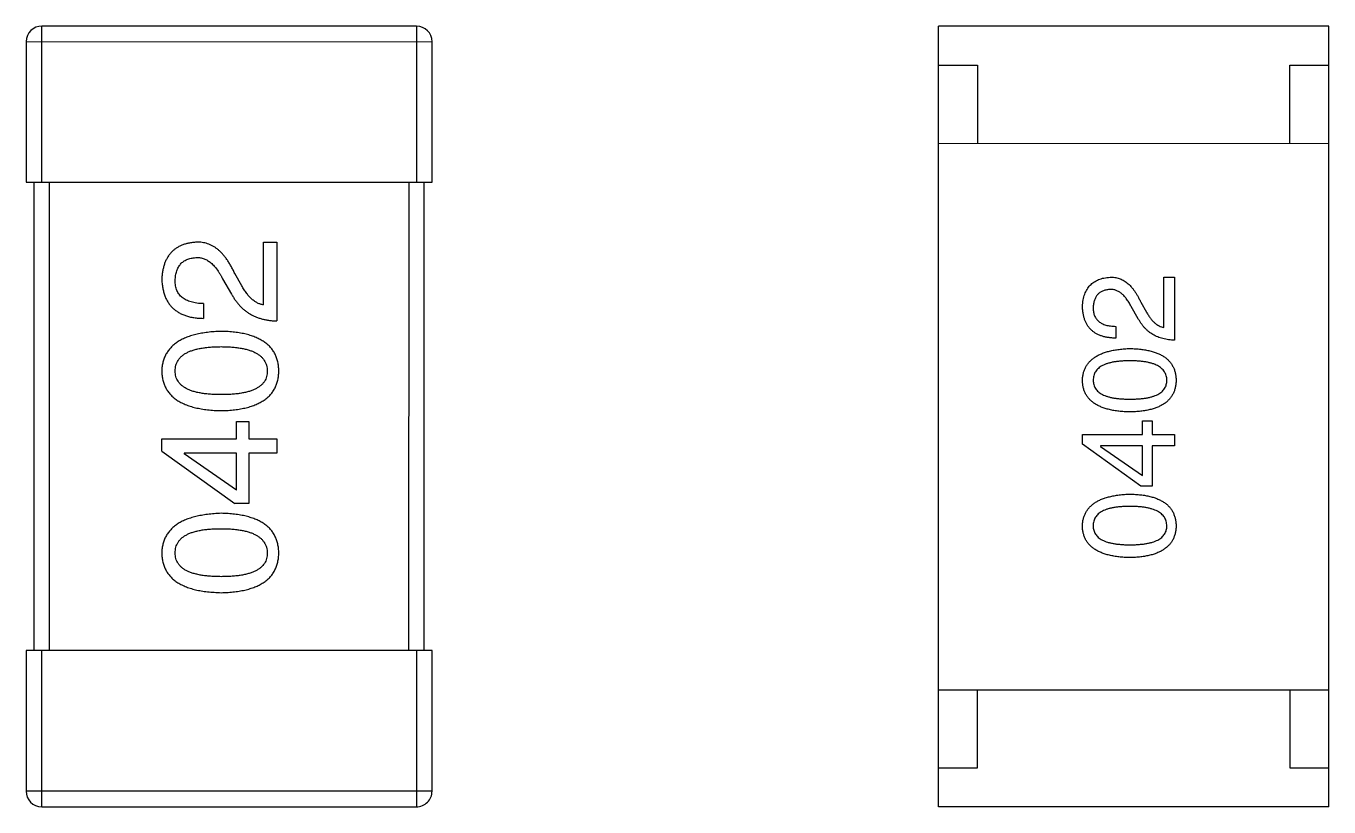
# Model space of a CAD drawing. Header units: inches. Extents: x -29 to 164, y -51 to 83.
# Drawn here: x 133.973 to 135.642, y 24.186 to 25.187 of the extents above; entities that cross this region are included whole.
import ezdxf

# ---------------------------------------------------------------- set-up
doc = ezdxf.new("R2010")
doc.units = ezdxf.units.IN
doc.header["$LTSCALE"] = 1.21
doc.header["$MEASUREMENT"] = 0
doc.layers.get('0').update_dxf_attribs({"linetype": 'CONTINUOUS'})

msp = doc.modelspace()

# ---------------------------------------------------------------- linework, layer by layer
at = {"color": 7, "linetype": 'Continuous'}
for p, q in [((133.9933, 24.9868), (133.9934, 25.1868)), ((134.4734, 25.1867), (133.9934, 25.1868)), ((134.4734, 25.1867), (134.4733, 24.9867)), ((135.1419, 24.1866), (135.1421, 25.1866)), ((135.6421, 25.1865), (135.1421, 25.1866)), ((135.6419, 24.1865), (135.6421, 25.1865)), ((133.9734, 25.1668), (133.9733, 24.9868)), ((133.9734, 25.1668), (134.4934, 25.1667)), ((134.4933, 24.9867), (134.4934, 25.1667)), ((135.1421, 25.1366), (135.1921, 25.1365)), ((135.1921, 25.1365), (135.1921, 25.0365)), ((135.5921, 25.0365), (135.5921, 25.1365)), ((135.5921, 25.1365), (135.6421, 25.1365)), ((135.1421, 25.0366), (135.6421, 25.0365)), ((133.9733, 24.9868), (134.4933, 24.9867)), ((133.9833, 24.9868), (133.9832, 24.3868)), ((134.0032, 24.3868), (134.0033, 24.9868)), ((134.4633, 24.9867), (134.4632, 24.3867)), ((134.4832, 24.3867), (134.4833, 24.9867)), ((134.2773, 24.8295), (134.2774, 24.9098)), ((134.2774, 24.9098), (134.2946, 24.9098)), ((134.2946, 24.9098), (134.2945, 24.809)), ((134.2495, 24.8541), (134.2405, 24.8697)), ((134.2249, 24.8631), (134.2364, 24.8435)), ((135.4307, 24.8007), (135.4307, 24.865)), ((135.4307, 24.865), (135.4444, 24.865)), ((135.4444, 24.865), (135.4444, 24.7843)), ((134.2003, 24.8312), (134.2003, 24.8123)), ((135.3979, 24.8119), (135.3887, 24.8276)), ((135.4011, 24.8329), (135.4084, 24.8204)), ((135.369, 24.8021), (135.369, 24.787)), ((134.2429, 24.6578), (134.2429, 24.68)), ((134.2429, 24.68), (134.2585, 24.68)), ((134.2585, 24.68), (134.2585, 24.6578)), ((135.4031, 24.6634), (135.4031, 24.6811)), ((135.4031, 24.6811), (135.4155, 24.6811)), ((135.4155, 24.6811), (135.4155, 24.6634)), ((134.147, 24.6423), (134.147, 24.6579)), ((134.147, 24.6579), (134.2429, 24.6578)), ((134.2585, 24.6578), (134.2945, 24.6578)), ((134.2945, 24.6578), (134.2945, 24.6398)), ((135.3264, 24.651), (135.3264, 24.6634)), ((135.3264, 24.6634), (135.4031, 24.6634)), ((135.4011, 24.5972), (135.3264, 24.651)), ((135.4155, 24.6634), (135.4444, 24.6634)), ((135.4444, 24.6634), (135.4444, 24.649)), ((134.147, 24.6423), (134.2404, 24.5751)), ((134.1757, 24.6398), (134.1757, 24.639)), ((134.2429, 24.6398), (134.1757, 24.6398)), ((134.2429, 24.5923), (134.1757, 24.639)), ((134.2429, 24.5923), (134.2429, 24.6398)), ((134.2584, 24.6398), (134.2584, 24.5751)), ((134.2945, 24.6398), (134.2584, 24.6398)), ((135.3493, 24.649), (135.3493, 24.6483)), ((135.4031, 24.649), (135.3493, 24.649)), ((135.3493, 24.6483), (135.4031, 24.6109)), ((135.4031, 24.6109), (135.4031, 24.649)), ((135.4155, 24.649), (135.4155, 24.5972)), ((135.4444, 24.649), (135.4155, 24.649)), ((135.4155, 24.5972), (135.4011, 24.5972)), ((134.2584, 24.5751), (134.2404, 24.5751)), ((133.9732, 24.3868), (133.9732, 24.2068)), ((134.4932, 24.3867), (133.9732, 24.3868)), ((133.9932, 24.1868), (133.9932, 24.3868)), ((134.4732, 24.3867), (134.4732, 24.1867)), ((134.4932, 24.2067), (134.4932, 24.3867)), ((135.142, 24.3366), (135.642, 24.3365)), ((135.1919, 24.2365), (135.192, 24.3365)), ((135.592, 24.3365), (135.5919, 24.2365)), ((135.1419, 24.2366), (135.1919, 24.2365)), ((135.5919, 24.2365), (135.6419, 24.2365)), ((134.4932, 24.2067), (133.9732, 24.2068)), ((133.9932, 24.1868), (134.4732, 24.1867)), ((135.6419, 24.1865), (135.1419, 24.1866))]:
    msp.add_line(p, q, dxfattribs=at)
for centre, start, end in [((133.9934, 25.1668), 89.988, 179.988), ((134.4734, 25.1667), 359.988, 89.988), ((133.9932, 24.2068), 179.988, 269.988), ((134.4732, 24.2067), 269.988, 359.988)]:
    msp.add_arc(centre, 0.02, start, end, dxfattribs=at)
for points, knots in [([(134.1913, 24.9099), (134.1896, 24.9097), (134.1863, 24.9095), (134.1815, 24.9087), (134.177, 24.9076), (134.1729, 24.9061), (134.169, 24.9043), (134.1654, 24.9022), (134.1622, 24.8998), (134.1593, 24.897), (134.1566, 24.8939), (134.1543, 24.8905), (134.1523, 24.8867), (134.1506, 24.8826), (134.1493, 24.8782), (134.1482, 24.8735), (134.1474, 24.8684), (134.1471, 24.8649), (134.147, 24.8632)], [0, 0, 0, 0, 0.070688, 0.137741, 0.201612, 0.262778, 0.321223, 0.378455, 0.434411, 0.490146, 0.546362, 0.603392, 0.662208, 0.723401, 0.787372, 0.85442, 0.925153, 1, 1, 1, 1]), ([(134.2405, 24.8697), (134.2397, 24.8714), (134.2382, 24.8747), (134.2357, 24.8794), (134.2331, 24.8838), (134.2304, 24.8878), (134.2276, 24.8916), (134.2248, 24.8949), (134.2218, 24.898), (134.2188, 24.9006), (134.2157, 24.903), (134.2125, 24.905), (134.2092, 24.9067), (134.2058, 24.908), (134.2023, 24.909), (134.1987, 24.9096), (134.195, 24.91), (134.1925, 24.9099), (134.1913, 24.9099)], [0, 0, 0, 0, 0.082731, 0.161257, 0.236138, 0.307554, 0.375712, 0.440848, 0.502916, 0.562567, 0.619798, 0.675716, 0.73039, 0.78386, 0.837315, 0.890547, 0.944917, 1, 1, 1, 1]), ([(134.1642, 24.8607), (134.1643, 24.8618), (134.1644, 24.864), (134.1647, 24.8672), (134.1654, 24.8702), (134.1661, 24.873), (134.1671, 24.8755), (134.1682, 24.8779), (134.1696, 24.88), (134.1711, 24.882), (134.1729, 24.8837), (134.1748, 24.8853), (134.177, 24.8867), (134.1793, 24.8878), (134.1818, 24.8887), (134.1845, 24.8894), (134.1874, 24.8899), (134.1894, 24.8901), (134.1905, 24.8902)], [0, 0, 0, 0, 0.076112, 0.148436, 0.216883, 0.281466, 0.34298, 0.402356, 0.459881, 0.51546, 0.571111, 0.62658, 0.683162, 0.741007, 0.801404, 0.863825, 0.930544, 1, 1, 1, 1]), ([(134.1905, 24.8902), (134.1913, 24.8902), (134.1929, 24.8903), (134.1953, 24.8902), (134.1977, 24.8898), (134.2, 24.8892), (134.2023, 24.8883), (134.2046, 24.8872), (134.2068, 24.8858), (134.2089, 24.8842), (134.2111, 24.8825), (134.2132, 24.8804), (134.2152, 24.8781), (134.2173, 24.8756), (134.2192, 24.8728), (134.2212, 24.8698), (134.2231, 24.8666), (134.2243, 24.8643), (134.2249, 24.8631)], [0, 0, 0, 0, 0.052237, 0.103888, 0.155485, 0.207395, 0.259864, 0.31356, 0.369176, 0.4266, 0.486836, 0.550048, 0.61567, 0.685271, 0.75824, 0.834614, 0.915635, 1, 1, 1, 1]), ([(134.147, 24.8632), (134.1471, 24.8611), (134.1473, 24.8572), (134.1481, 24.8515), (134.1493, 24.8462), (134.1509, 24.8413), (134.1528, 24.8367), (134.1552, 24.8326), (134.1579, 24.8288), (134.1611, 24.8254), (134.1647, 24.8224), (134.1686, 24.8198), (134.1729, 24.8175), (134.1776, 24.8157), (134.1827, 24.8143), (134.1883, 24.8132), (134.1941, 24.8125), (134.1982, 24.8124), (134.2003, 24.8123)], [0, 0, 0, 0, 0.07282, 0.141057, 0.2062, 0.267672, 0.326735, 0.383519, 0.439188, 0.494454, 0.549628, 0.605958, 0.66397, 0.72402, 0.787502, 0.854127, 0.925065, 1, 1, 1, 1]), ([(134.2003, 24.8312), (134.1988, 24.8312), (134.196, 24.8313), (134.1919, 24.8318), (134.1881, 24.8324), (134.1846, 24.8333), (134.1813, 24.8344), (134.1783, 24.8356), (134.1756, 24.8372), (134.1732, 24.8389), (134.1711, 24.8409), (134.1692, 24.8431), (134.1677, 24.8455), (134.1664, 24.8481), (134.1654, 24.8509), (134.1647, 24.854), (134.1643, 24.8573), (134.1643, 24.8595), (134.1642, 24.8607)], [0, 0, 0, 0, 0.082594, 0.15978, 0.232961, 0.301462, 0.365595, 0.426678, 0.484662, 0.540809, 0.595146, 0.648401, 0.702272, 0.757102, 0.813447, 0.872233, 0.934055, 1, 1, 1, 1]), ([(134.2773, 24.8295), (134.276, 24.8298), (134.2734, 24.8303), (134.2697, 24.8319), (134.266, 24.8341), (134.2624, 24.8369), (134.259, 24.8403), (134.2557, 24.8443), (134.2525, 24.849), (134.2505, 24.8524), (134.2495, 24.8541)], [0, 0, 0, 0, 0.103034, 0.208166, 0.318255, 0.434664, 0.559728, 0.695394, 0.841708, 1, 1, 1, 1]), ([(135.3264, 24.8277), (135.3265, 24.8291), (135.3267, 24.8319), (135.3273, 24.8359), (135.3282, 24.8397), (135.3293, 24.8432), (135.3306, 24.8465), (135.3322, 24.8495), (135.3341, 24.8522), (135.3362, 24.8547), (135.3385, 24.857), (135.3411, 24.8589), (135.344, 24.8606), (135.3471, 24.862), (135.3504, 24.8632), (135.354, 24.8641), (135.3578, 24.8647), (135.3605, 24.8649), (135.3618, 24.865)], [0, 0, 0, 0, 0.074847, 0.14558, 0.212628, 0.276599, 0.337792, 0.396608, 0.453638, 0.509854, 0.565589, 0.621545, 0.678777, 0.737222, 0.798388, 0.862259, 0.929312, 1, 1, 1, 1]), ([(135.3618, 24.865), (135.3628, 24.865), (135.3648, 24.8651), (135.3677, 24.8648), (135.3706, 24.8643), (135.3734, 24.8636), (135.3761, 24.8625), (135.3788, 24.8611), (135.3813, 24.8595), (135.3838, 24.8576), (135.3863, 24.8555), (135.3886, 24.8531), (135.3909, 24.8504), (135.3931, 24.8474), (135.3952, 24.8442), (135.3973, 24.8407), (135.3993, 24.8369), (135.4005, 24.8342), (135.4011, 24.8329)], [0, 0, 0, 0, 0.055083, 0.109453, 0.162685, 0.21614, 0.26961, 0.324284, 0.380202, 0.437433, 0.497084, 0.559152, 0.624288, 0.692446, 0.763862, 0.838743, 0.917269, 1, 1, 1, 1]), ([(134.2364, 24.8435), (134.2371, 24.8421), (134.2386, 24.8394), (134.2412, 24.8356), (134.2438, 24.832), (134.2467, 24.8287), (134.2497, 24.8256), (134.253, 24.8228), (134.2563, 24.8203), (134.2599, 24.818), (134.2636, 24.816), (134.2675, 24.8142), (134.2716, 24.8127), (134.2759, 24.8114), (134.2803, 24.8104), (134.2849, 24.8097), (134.2897, 24.8092), (134.2929, 24.8091), (134.2945, 24.809)], [0, 0, 0, 0, 0.065828, 0.130094, 0.192451, 0.254037, 0.313974, 0.373757, 0.433048, 0.492243, 0.551902, 0.611758, 0.672678, 0.734814, 0.798569, 0.863693, 0.930488, 1, 1, 1, 1]), ([(135.3612, 24.8493), (135.3603, 24.8492), (135.3587, 24.8491), (135.3564, 24.8487), (135.3542, 24.8481), (135.3522, 24.8474), (135.3504, 24.8465), (135.3487, 24.8454), (135.3471, 24.8441), (135.3457, 24.8428), (135.3445, 24.8412), (135.3434, 24.8395), (135.3425, 24.8375), (135.3417, 24.8355), (135.3411, 24.8333), (135.3406, 24.8309), (135.3403, 24.8283), (135.3402, 24.8266), (135.3402, 24.8257)], [0, 0, 0, 0, 0.069456, 0.136175, 0.198596, 0.258993, 0.316838, 0.37342, 0.428889, 0.48454, 0.540119, 0.597644, 0.65702, 0.718534, 0.783117, 0.851564, 0.923888, 1, 1, 1, 1]), ([(135.3887, 24.8276), (135.3882, 24.8286), (135.3873, 24.8304), (135.3857, 24.833), (135.3842, 24.8354), (135.3826, 24.8376), (135.381, 24.8396), (135.3793, 24.8414), (135.3777, 24.8431), (135.3759, 24.8445), (135.3742, 24.8458), (135.3724, 24.8469), (135.3706, 24.8477), (135.3688, 24.8485), (135.3669, 24.8489), (135.365, 24.8493), (135.3631, 24.8494), (135.3618, 24.8493), (135.3612, 24.8493)], [0, 0, 0, 0, 0.084365, 0.165386, 0.24176, 0.314729, 0.38433, 0.449952, 0.513164, 0.5734, 0.630824, 0.68644, 0.740136, 0.792605, 0.844515, 0.896112, 0.947763, 1, 1, 1, 1]), ([(135.369, 24.787), (135.3673, 24.787), (135.3641, 24.7872), (135.3594, 24.7877), (135.355, 24.7885), (135.3509, 24.7897), (135.3471, 24.7912), (135.3437, 24.7929), (135.3405, 24.795), (135.3377, 24.7974), (135.3351, 24.8001), (135.3329, 24.8032), (135.331, 24.8065), (135.3295, 24.8101), (135.3282, 24.8141), (135.3273, 24.8183), (135.3266, 24.8229), (135.3265, 24.826), (135.3264, 24.8277)], [0, 0, 0, 0, 0.074935, 0.145873, 0.212498, 0.27598, 0.33603, 0.394042, 0.450372, 0.505546, 0.560812, 0.616481, 0.673265, 0.732328, 0.7938, 0.858943, 0.92718, 1, 1, 1, 1]), ([(135.3402, 24.8257), (135.3402, 24.8247), (135.3402, 24.8229), (135.3406, 24.8203), (135.3411, 24.8179), (135.3419, 24.8156), (135.3429, 24.8135), (135.3442, 24.8116), (135.3456, 24.8098), (135.3474, 24.8083), (135.3493, 24.8069), (135.3514, 24.8056), (135.3538, 24.8046), (135.3564, 24.8037), (135.3593, 24.803), (135.3623, 24.8025), (135.3656, 24.8022), (135.3678, 24.8021), (135.369, 24.8021)], [0, 0, 0, 0, 0.065945, 0.127767, 0.186553, 0.242898, 0.297728, 0.351599, 0.404854, 0.459191, 0.515338, 0.573322, 0.634405, 0.698538, 0.767039, 0.84022, 0.917406, 1, 1, 1, 1]), ([(135.4084, 24.8204), (135.4092, 24.819), (135.4107, 24.8163), (135.4133, 24.8126), (135.416, 24.8094), (135.4187, 24.8067), (135.4216, 24.8044), (135.4245, 24.8027), (135.4275, 24.8014), (135.4296, 24.801), (135.4307, 24.8007)], [0, 0, 0, 0, 0.158292, 0.304606, 0.440272, 0.565336, 0.681745, 0.791834, 0.896966, 1, 1, 1, 1]), ([(135.4444, 24.7843), (135.4431, 24.7844), (135.4405, 24.7845), (135.4367, 24.7849), (135.433, 24.7855), (135.4295, 24.7863), (135.4261, 24.7873), (135.4228, 24.7885), (135.4197, 24.7899), (135.4167, 24.7915), (135.4138, 24.7933), (135.4111, 24.7954), (135.4086, 24.7976), (135.4062, 24.8001), (135.4038, 24.8027), (135.4017, 24.8056), (135.3997, 24.8086), (135.3985, 24.8108), (135.3979, 24.8119)], [0, 0, 0, 0, 0.069512, 0.136307, 0.201431, 0.265186, 0.327322, 0.388242, 0.448098, 0.507757, 0.566952, 0.626243, 0.686026, 0.745963, 0.807549, 0.869906, 0.934172, 1, 1, 1, 1]), ([(134.2232, 24.7957), (134.2202, 24.7956), (134.2144, 24.7954), (134.2059, 24.7945), (134.198, 24.7933), (134.1906, 24.7918), (134.1838, 24.7899), (134.1776, 24.7876), (134.172, 24.785), (134.1669, 24.7819), (134.1624, 24.7786), (134.1584, 24.7749), (134.1551, 24.7708), (134.1523, 24.7663), (134.1501, 24.7615), (134.1484, 24.7563), (134.1473, 24.7507), (134.1471, 24.7469), (134.147, 24.7449)], [0, 0, 0, 0, 0.088475, 0.171606, 0.249595, 0.322626, 0.391327, 0.455765, 0.516374, 0.573675, 0.628522, 0.681161, 0.732559, 0.783563, 0.83504, 0.887639, 0.942585, 1, 1, 1, 1]), ([(134.297, 24.7449), (134.2969, 24.7469), (134.2967, 24.7508), (134.2958, 24.7564), (134.2943, 24.7617), (134.2922, 24.7666), (134.2895, 24.7711), (134.2863, 24.7752), (134.2825, 24.779), (134.2781, 24.7823), (134.2732, 24.7853), (134.2677, 24.7879), (134.2617, 24.7902), (134.2551, 24.792), (134.2479, 24.7936), (134.2402, 24.7947), (134.2319, 24.7954), (134.2262, 24.7956), (134.2232, 24.7957)], [0, 0, 0, 0, 0.059134, 0.115603, 0.169236, 0.221572, 0.273254, 0.32474, 0.377319, 0.431815, 0.488555, 0.548609, 0.612242, 0.680182, 0.75251, 0.829782, 0.91231, 1, 1, 1, 1]), ([(134.1642, 24.7449), (134.1643, 24.7462), (134.1644, 24.7486), (134.165, 24.7522), (134.1662, 24.7555), (134.1678, 24.7586), (134.1699, 24.7614), (134.1725, 24.764), (134.1755, 24.7663), (134.179, 24.7684), (134.183, 24.7702), (134.1874, 24.7718), (134.1922, 24.7731), (134.1975, 24.7742), (134.2033, 24.775), (134.2095, 24.7756), (134.2162, 24.776), (134.2209, 24.776), (134.2232, 24.7761)], [0, 0, 0, 0, 0.050604, 0.098688, 0.145699, 0.191791, 0.238625, 0.286717, 0.337546, 0.391814, 0.449755, 0.512106, 0.579685, 0.652048, 0.730262, 0.814146, 0.904281, 1, 1, 1, 1]), ([(134.2232, 24.7761), (134.2256, 24.776), (134.2301, 24.776), (134.2367, 24.7756), (134.2429, 24.775), (134.2486, 24.7742), (134.2539, 24.7731), (134.2587, 24.7718), (134.2631, 24.7702), (134.267, 24.7684), (134.2705, 24.7663), (134.2736, 24.764), (134.2762, 24.7614), (134.2783, 24.7586), (134.28, 24.7555), (134.2812, 24.7522), (134.282, 24.7486), (134.2822, 24.7462), (134.2822, 24.7449)], [0, 0, 0, 0, 0.094834, 0.184067, 0.267029, 0.344713, 0.417334, 0.484367, 0.546941, 0.604717, 0.65953, 0.710539, 0.759381, 0.806382, 0.853027, 0.900623, 0.949121, 1, 1, 1, 1]), ([(135.3264, 24.7331), (135.3265, 24.7346), (135.3267, 24.7377), (135.3275, 24.7421), (135.3288, 24.7463), (135.3306, 24.7502), (135.3328, 24.7537), (135.3355, 24.757), (135.3387, 24.76), (135.3423, 24.7627), (135.3464, 24.7651), (135.3509, 24.7672), (135.3559, 24.769), (135.3613, 24.7705), (135.3672, 24.7718), (135.3735, 24.7727), (135.3803, 24.7734), (135.385, 24.7736), (135.3874, 24.7737)], [0, 0, 0, 0, 0.057415, 0.112361, 0.16496, 0.216437, 0.267441, 0.318839, 0.371478, 0.426325, 0.483626, 0.544235, 0.608673, 0.677374, 0.750405, 0.828394, 0.911525, 1, 1, 1, 1]), ([(135.3874, 24.7737), (135.3897, 24.7736), (135.3943, 24.7735), (135.4009, 24.7729), (135.4071, 24.772), (135.4128, 24.7708), (135.4181, 24.7693), (135.423, 24.7675), (135.4273, 24.7654), (135.4313, 24.763), (135.4348, 24.7603), (135.4378, 24.7573), (135.4404, 24.754), (135.4425, 24.7504), (135.4442, 24.7465), (135.4454, 24.7423), (135.4462, 24.7378), (135.4463, 24.7346), (135.4464, 24.7331)], [0, 0, 0, 0, 0.08769, 0.170218, 0.24749, 0.319818, 0.387758, 0.451391, 0.511445, 0.568185, 0.622681, 0.67526, 0.726746, 0.778428, 0.830764, 0.884397, 0.940866, 1, 1, 1, 1]), ([(135.3874, 24.758), (135.3855, 24.758), (135.3818, 24.7579), (135.3764, 24.7576), (135.3714, 24.7572), (135.3668, 24.7565), (135.3626, 24.7556), (135.3587, 24.7546), (135.3551, 24.7533), (135.352, 24.7519), (135.3492, 24.7502), (135.3468, 24.7483), (135.3447, 24.7463), (135.343, 24.744), (135.3417, 24.7416), (135.3408, 24.7389), (135.3403, 24.736), (135.3402, 24.7341), (135.3401, 24.7331)], [0, 0, 0, 0, 0.095719, 0.185854, 0.269738, 0.347952, 0.420315, 0.487894, 0.550245, 0.608186, 0.662454, 0.713283, 0.761375, 0.808209, 0.854301, 0.901312, 0.949396, 1, 1, 1, 1]), ([(135.4346, 24.7331), (135.4345, 24.7341), (135.4344, 24.736), (135.4338, 24.7389), (135.4328, 24.7415), (135.4314, 24.744), (135.4297, 24.7463), (135.4276, 24.7483), (135.4252, 24.7502), (135.4224, 24.7518), (135.4193, 24.7533), (135.4158, 24.7546), (135.4119, 24.7556), (135.4077, 24.7565), (135.4031, 24.7572), (135.3982, 24.7576), (135.3929, 24.7579), (135.3892, 24.758), (135.3874, 24.758)], [0, 0, 0, 0, 0.050879, 0.099377, 0.146973, 0.193618, 0.240619, 0.289461, 0.34047, 0.395283, 0.453059, 0.515633, 0.582666, 0.655287, 0.732971, 0.815933, 0.905166, 1, 1, 1, 1]), ([(134.147, 24.7449), (134.1471, 24.7429), (134.1473, 24.7391), (134.1482, 24.7334), (134.1498, 24.7282), (134.1519, 24.7233), (134.1547, 24.7188), (134.158, 24.7146), (134.162, 24.7109), (134.1665, 24.7075), (134.1716, 24.7045), (134.1772, 24.7019), (134.1835, 24.6996), (134.1903, 24.6978), (134.1977, 24.6963), (134.2057, 24.6952), (134.2143, 24.6944), (134.2202, 24.6942), (134.2232, 24.6941)], [0, 0, 0, 0, 0.057911, 0.113262, 0.165956, 0.217443, 0.268511, 0.319665, 0.372, 0.426129, 0.483365, 0.543779, 0.607756, 0.676562, 0.749704, 0.827713, 0.911177, 1, 1, 1, 1]), ([(134.2232, 24.7146), (134.2208, 24.7146), (134.2162, 24.7147), (134.2095, 24.715), (134.2033, 24.7156), (134.1975, 24.7164), (134.1922, 24.7175), (134.1873, 24.7187), (134.183, 24.7203), (134.179, 24.7221), (134.1755, 24.7241), (134.1725, 24.7263), (134.1699, 24.7289), (134.1678, 24.7316), (134.1662, 24.7346), (134.165, 24.7378), (134.1644, 24.7413), (134.1643, 24.7437), (134.1642, 24.7449)], [0, 0, 0, 0, 0.096452, 0.187278, 0.271765, 0.350519, 0.423437, 0.491321, 0.554011, 0.612224, 0.666281, 0.717003, 0.764884, 0.811423, 0.856783, 0.902993, 0.950236, 1, 1, 1, 1]), ([(134.2822, 24.7449), (134.2822, 24.7437), (134.2821, 24.7413), (134.2814, 24.7378), (134.2803, 24.7346), (134.2786, 24.7316), (134.2765, 24.7288), (134.274, 24.7263), (134.2709, 24.7241), (134.2674, 24.7221), (134.2635, 24.7203), (134.2591, 24.7187), (134.2542, 24.7175), (134.2489, 24.7164), (134.2431, 24.7156), (134.2369, 24.715), (134.2302, 24.7147), (134.2256, 24.7146), (134.2232, 24.7146)], [0, 0, 0, 0, 0.049766, 0.097012, 0.143225, 0.188786, 0.235079, 0.282962, 0.333687, 0.387747, 0.445963, 0.508657, 0.576545, 0.649868, 0.72822, 0.812712, 0.903543, 1, 1, 1, 1]), ([(134.2232, 24.6941), (134.2262, 24.6942), (134.2319, 24.6944), (134.2402, 24.6952), (134.2479, 24.6963), (134.2551, 24.6978), (134.2617, 24.6996), (134.2677, 24.7019), (134.2732, 24.7045), (134.2781, 24.7075), (134.2825, 24.7108), (134.2863, 24.7146), (134.2895, 24.7187), (134.2922, 24.7233), (134.2942, 24.7282), (134.2958, 24.7334), (134.2967, 24.739), (134.2969, 24.7429), (134.297, 24.7449)], [0, 0, 0, 0, 0.087693, 0.170223, 0.247496, 0.319826, 0.387768, 0.451403, 0.511459, 0.568358, 0.622671, 0.675251, 0.726739, 0.778422, 0.830759, 0.884394, 0.940865, 1, 1, 1, 1]), ([(135.3873, 24.6924), (135.3849, 24.6925), (135.3802, 24.6927), (135.3733, 24.6933), (135.3669, 24.6941), (135.361, 24.6954), (135.3556, 24.6968), (135.3506, 24.6987), (135.346, 24.7007), (135.342, 24.7031), (135.3383, 24.7058), (135.3352, 24.7088), (135.3325, 24.7121), (135.3303, 24.7158), (135.3286, 24.7197), (135.3274, 24.7239), (135.3266, 24.7284), (135.3264, 24.7315), (135.3264, 24.7331)], [0, 0, 0, 0, 0.088823, 0.172287, 0.250296, 0.323438, 0.392244, 0.456221, 0.516635, 0.573871, 0.628, 0.680335, 0.731489, 0.782557, 0.834044, 0.886738, 0.942089, 1, 1, 1, 1]), ([(135.3401, 24.7331), (135.3402, 24.7321), (135.3403, 24.7302), (135.3408, 24.7274), (135.3417, 24.7248), (135.343, 24.7224), (135.3447, 24.7202), (135.3468, 24.7182), (135.3492, 24.7164), (135.352, 24.7148), (135.3551, 24.7134), (135.3587, 24.7121), (135.3626, 24.7111), (135.3668, 24.7102), (135.3714, 24.7096), (135.3764, 24.7092), (135.3818, 24.7089), (135.3855, 24.7088), (135.3874, 24.7088)], [0, 0, 0, 0, 0.049764, 0.097007, 0.143217, 0.188577, 0.235116, 0.282997, 0.333719, 0.387776, 0.445989, 0.508679, 0.576563, 0.649481, 0.728235, 0.812722, 0.903548, 1, 1, 1, 1]), ([(135.4464, 24.7331), (135.4463, 24.7315), (135.4462, 24.7284), (135.4454, 24.7239), (135.4442, 24.7197), (135.4425, 24.7157), (135.4404, 24.7121), (135.4378, 24.7088), (135.4348, 24.7058), (135.4313, 24.7031), (135.4273, 24.7007), (135.4229, 24.6986), (135.4181, 24.6968), (135.4128, 24.6954), (135.4071, 24.6941), (135.4009, 24.6933), (135.3943, 24.6927), (135.3897, 24.6925), (135.3873, 24.6924)], [0, 0, 0, 0, 0.059135, 0.115606, 0.169241, 0.221578, 0.273261, 0.324749, 0.377329, 0.431642, 0.488541, 0.548597, 0.612232, 0.680174, 0.752504, 0.829777, 0.912307, 1, 1, 1, 1]), ([(135.3874, 24.7088), (135.3893, 24.7088), (135.393, 24.7089), (135.3983, 24.7092), (135.4033, 24.7096), (135.4079, 24.7102), (135.4121, 24.7111), (135.4161, 24.7121), (135.4196, 24.7134), (135.4227, 24.7148), (135.4255, 24.7164), (135.4279, 24.7182), (135.43, 24.7202), (135.4316, 24.7224), (135.433, 24.7248), (135.4339, 24.7274), (135.4345, 24.7302), (135.4345, 24.7321), (135.4346, 24.7331)], [0, 0, 0, 0, 0.096457, 0.187288, 0.27178, 0.350132, 0.423455, 0.491343, 0.554037, 0.612253, 0.666313, 0.717038, 0.764921, 0.811214, 0.856775, 0.902988, 0.950234, 1, 1, 1, 1]), ([(135.3263, 24.5466), (135.3264, 24.5481), (135.3266, 24.5512), (135.3275, 24.5556), (135.3288, 24.5598), (135.3305, 24.5636), (135.3328, 24.5672), (135.3355, 24.5705), (135.3386, 24.5735), (135.3423, 24.5762), (135.3463, 24.5786), (135.3508, 24.5807), (135.3558, 24.5825), (135.3612, 24.584), (135.3671, 24.5852), (135.3734, 24.5862), (135.3802, 24.5869), (135.3849, 24.5871), (135.3873, 24.5872)], [0, 0, 0, 0, 0.057415, 0.112361, 0.16496, 0.216437, 0.267441, 0.318839, 0.371478, 0.426325, 0.483626, 0.544235, 0.608673, 0.677374, 0.750405, 0.828394, 0.911525, 1, 1, 1, 1]), ([(135.3873, 24.5872), (135.3897, 24.5871), (135.3943, 24.587), (135.4009, 24.5863), (135.4071, 24.5855), (135.4128, 24.5842), (135.4181, 24.5828), (135.4229, 24.581), (135.4273, 24.5789), (135.4313, 24.5765), (135.4348, 24.5738), (135.4378, 24.5708), (135.4404, 24.5675), (135.4425, 24.5639), (135.4441, 24.5599), (135.4454, 24.5557), (135.4461, 24.5512), (135.4463, 24.5481), (135.4463, 24.5465)], [0, 0, 0, 0, 0.08769, 0.170218, 0.24749, 0.319818, 0.387758, 0.451391, 0.511445, 0.568185, 0.622681, 0.67526, 0.726746, 0.778428, 0.830764, 0.884397, 0.940866, 1, 1, 1, 1]), ([(135.3873, 24.5715), (135.3854, 24.5714), (135.3817, 24.5714), (135.3764, 24.5711), (135.3714, 24.5706), (135.3668, 24.57), (135.3625, 24.5691), (135.3586, 24.5681), (135.3551, 24.5668), (135.3519, 24.5653), (135.3492, 24.5637), (135.3467, 24.5618), (135.3447, 24.5598), (135.343, 24.5575), (135.3417, 24.555), (135.3408, 24.5524), (135.3402, 24.5495), (135.3401, 24.5476), (135.3401, 24.5466)], [0, 0, 0, 0, 0.095719, 0.185854, 0.269738, 0.347952, 0.420315, 0.487894, 0.550245, 0.608186, 0.662454, 0.713283, 0.761375, 0.808209, 0.854301, 0.901312, 0.949396, 1, 1, 1, 1]), ([(135.4345, 24.5465), (135.4345, 24.5475), (135.4343, 24.5495), (135.4337, 24.5524), (135.4327, 24.555), (135.4314, 24.5575), (135.4297, 24.5598), (135.4276, 24.5618), (135.4252, 24.5637), (135.4224, 24.5653), (135.4192, 24.5668), (135.4157, 24.568), (135.4119, 24.5691), (135.4076, 24.57), (135.4031, 24.5706), (135.3981, 24.5711), (135.3928, 24.5714), (135.3892, 24.5714), (135.3873, 24.5715)], [0, 0, 0, 0, 0.050879, 0.099377, 0.146973, 0.193618, 0.240619, 0.289461, 0.34047, 0.395283, 0.453059, 0.515633, 0.582666, 0.655287, 0.732971, 0.815933, 0.905166, 1, 1, 1, 1]), ([(134.2232, 24.5626), (134.2202, 24.5625), (134.2143, 24.5622), (134.2058, 24.5613), (134.1979, 24.5601), (134.1906, 24.5586), (134.1838, 24.5567), (134.1776, 24.5544), (134.1719, 24.5518), (134.1669, 24.5488), (134.1623, 24.5454), (134.1584, 24.5417), (134.155, 24.5376), (134.1522, 24.5331), (134.15, 24.5283), (134.1484, 24.5231), (134.1473, 24.5176), (134.1471, 24.5137), (134.1469, 24.5118)], [0, 0, 0, 0, 0.088475, 0.171606, 0.249595, 0.322626, 0.391327, 0.455765, 0.516374, 0.573675, 0.628522, 0.681161, 0.732559, 0.783563, 0.83504, 0.887639, 0.942585, 1, 1, 1, 1]), ([(134.2969, 24.5118), (134.2969, 24.5137), (134.2967, 24.5176), (134.2957, 24.5233), (134.2942, 24.5285), (134.2921, 24.5334), (134.2895, 24.5379), (134.2863, 24.5421), (134.2825, 24.5458), (134.2781, 24.5492), (134.2732, 24.5522), (134.2677, 24.5548), (134.2616, 24.557), (134.255, 24.5589), (134.2479, 24.5604), (134.2401, 24.5615), (134.2319, 24.5623), (134.2261, 24.5625), (134.2232, 24.5626)], [0, 0, 0, 0, 0.059134, 0.115603, 0.169236, 0.221572, 0.273254, 0.32474, 0.377319, 0.431815, 0.488555, 0.548609, 0.612242, 0.680182, 0.75251, 0.829782, 0.91231, 1, 1, 1, 1]), ([(134.1642, 24.5118), (134.1642, 24.513), (134.1643, 24.5155), (134.165, 24.5191), (134.1661, 24.5224), (134.1678, 24.5255), (134.1699, 24.5283), (134.1724, 24.5309), (134.1755, 24.5332), (134.179, 24.5353), (134.1829, 24.5371), (134.1873, 24.5387), (134.1922, 24.54), (134.1975, 24.5411), (134.2032, 24.5419), (134.2095, 24.5425), (134.2162, 24.5429), (134.2208, 24.5429), (134.2232, 24.5429)], [0, 0, 0, 0, 0.050604, 0.098688, 0.145699, 0.191791, 0.238625, 0.286717, 0.337546, 0.391814, 0.449755, 0.512106, 0.579685, 0.652048, 0.730262, 0.814146, 0.904281, 1, 1, 1, 1]), ([(134.2232, 24.5429), (134.2255, 24.5429), (134.2301, 24.5428), (134.2367, 24.5425), (134.2429, 24.5419), (134.2486, 24.541), (134.2538, 24.54), (134.2587, 24.5386), (134.263, 24.5371), (134.267, 24.5352), (134.2705, 24.5332), (134.2735, 24.5308), (134.2761, 24.5283), (134.2782, 24.5254), (134.2799, 24.5224), (134.2812, 24.519), (134.282, 24.5155), (134.2821, 24.513), (134.2822, 24.5118)], [0, 0, 0, 0, 0.094834, 0.184067, 0.267029, 0.344713, 0.417334, 0.484367, 0.546941, 0.604717, 0.65953, 0.710539, 0.759381, 0.806382, 0.853027, 0.900623, 0.949121, 1, 1, 1, 1]), ([(135.3873, 24.5059), (135.3849, 24.506), (135.3801, 24.5061), (135.3733, 24.5067), (135.3669, 24.5076), (135.361, 24.5088), (135.3555, 24.5103), (135.3505, 24.5121), (135.346, 24.5142), (135.3419, 24.5166), (135.3383, 24.5193), (135.3352, 24.5223), (135.3325, 24.5256), (135.3303, 24.5292), (135.3286, 24.5332), (135.3273, 24.5374), (135.3265, 24.5419), (135.3264, 24.545), (135.3263, 24.5466)], [0, 0, 0, 0, 0.088823, 0.172287, 0.250296, 0.323438, 0.392244, 0.456221, 0.516635, 0.573871, 0.628, 0.680335, 0.731489, 0.782557, 0.834044, 0.886738, 0.942089, 1, 1, 1, 1]), ([(135.3401, 24.5466), (135.3401, 24.5456), (135.3402, 24.5437), (135.3408, 24.5409), (135.3417, 24.5383), (135.343, 24.5359), (135.3447, 24.5337), (135.3467, 24.5317), (135.3492, 24.5299), (135.352, 24.5283), (135.3551, 24.5268), (135.3586, 24.5256), (135.3625, 24.5246), (135.3668, 24.5237), (135.3714, 24.5231), (135.3764, 24.5226), (135.3817, 24.5223), (135.3854, 24.5223), (135.3873, 24.5223)], [0, 0, 0, 0, 0.049764, 0.097007, 0.143217, 0.188577, 0.235116, 0.282997, 0.333719, 0.387776, 0.445989, 0.508679, 0.576563, 0.649481, 0.728235, 0.812722, 0.903548, 1, 1, 1, 1]), ([(135.3873, 24.5223), (135.3892, 24.5223), (135.3929, 24.5223), (135.3983, 24.5226), (135.4033, 24.5231), (135.4079, 24.5237), (135.4121, 24.5246), (135.416, 24.5256), (135.4195, 24.5268), (135.4227, 24.5283), (135.4255, 24.5299), (135.4279, 24.5317), (135.4299, 24.5337), (135.4316, 24.5359), (135.433, 24.5383), (135.4339, 24.5409), (135.4344, 24.5436), (135.4345, 24.5456), (135.4345, 24.5465)], [0, 0, 0, 0, 0.096457, 0.187288, 0.27178, 0.350132, 0.423455, 0.491343, 0.554037, 0.612253, 0.666313, 0.717038, 0.764921, 0.811214, 0.856775, 0.902988, 0.950234, 1, 1, 1, 1]), ([(135.4463, 24.5465), (135.4463, 24.5449), (135.4461, 24.5418), (135.4454, 24.5373), (135.4441, 24.5331), (135.4425, 24.5292), (135.4404, 24.5256), (135.4378, 24.5223), (135.4347, 24.5193), (135.4312, 24.5166), (135.4273, 24.5142), (135.4229, 24.5121), (135.4181, 24.5103), (135.4128, 24.5088), (135.4071, 24.5076), (135.4009, 24.5067), (135.3942, 24.5061), (135.3897, 24.506), (135.3873, 24.5059)], [0, 0, 0, 0, 0.059135, 0.115606, 0.169241, 0.221578, 0.273261, 0.324749, 0.377329, 0.431642, 0.488541, 0.548597, 0.612232, 0.680174, 0.752504, 0.829777, 0.912307, 1, 1, 1, 1]), ([(134.1469, 24.5118), (134.147, 24.5098), (134.1472, 24.5059), (134.1482, 24.5003), (134.1498, 24.495), (134.1519, 24.4901), (134.1546, 24.4856), (134.158, 24.4815), (134.1619, 24.4777), (134.1664, 24.4744), (134.1715, 24.4713), (134.1772, 24.4688), (134.1834, 24.4665), (134.1903, 24.4646), (134.1977, 24.4631), (134.2056, 24.462), (134.2142, 24.4613), (134.2201, 24.4611), (134.2232, 24.4609)], [0, 0, 0, 0, 0.057911, 0.113262, 0.165956, 0.217443, 0.268511, 0.319665, 0.372, 0.426129, 0.483365, 0.543779, 0.607756, 0.676562, 0.749704, 0.827713, 0.911177, 1, 1, 1, 1]), ([(134.2232, 24.4814), (134.2208, 24.4815), (134.2162, 24.4815), (134.2095, 24.4819), (134.2032, 24.4824), (134.1975, 24.4832), (134.1922, 24.4844), (134.1873, 24.4856), (134.1829, 24.4871), (134.179, 24.4889), (134.1755, 24.4909), (134.1724, 24.4932), (134.1699, 24.4957), (134.1678, 24.4984), (134.1661, 24.5014), (134.165, 24.5047), (134.1643, 24.5082), (134.1642, 24.5106), (134.1642, 24.5118)], [0, 0, 0, 0, 0.096452, 0.187278, 0.271765, 0.350519, 0.423437, 0.491321, 0.554011, 0.612224, 0.666281, 0.717003, 0.764884, 0.811423, 0.856783, 0.902993, 0.950236, 1, 1, 1, 1]), ([(134.2232, 24.4609), (134.2261, 24.4611), (134.2318, 24.4612), (134.2401, 24.462), (134.2478, 24.4631), (134.255, 24.4646), (134.2616, 24.4665), (134.2677, 24.4687), (134.2732, 24.4713), (134.2781, 24.4744), (134.2825, 24.4777), (134.2863, 24.4814), (134.2895, 24.4856), (134.2921, 24.4901), (134.2942, 24.495), (134.2957, 24.5003), (134.2967, 24.5059), (134.2969, 24.5098), (134.2969, 24.5118)], [0, 0, 0, 0, 0.087693, 0.170223, 0.247496, 0.319826, 0.387768, 0.451403, 0.511459, 0.568358, 0.622671, 0.675251, 0.726739, 0.778422, 0.830759, 0.884394, 0.940865, 1, 1, 1, 1]), ([(134.2822, 24.5118), (134.2821, 24.5105), (134.282, 24.5081), (134.2814, 24.5047), (134.2802, 24.5014), (134.2785, 24.4984), (134.2765, 24.4957), (134.2739, 24.4932), (134.2709, 24.4909), (134.2674, 24.4889), (134.2634, 24.4871), (134.259, 24.4856), (134.2542, 24.4843), (134.2489, 24.4832), (134.2431, 24.4824), (134.2369, 24.4819), (134.2302, 24.4815), (134.2255, 24.4815), (134.2232, 24.4814)], [0, 0, 0, 0, 0.049766, 0.097012, 0.143225, 0.188786, 0.235079, 0.282962, 0.333687, 0.387747, 0.445963, 0.508657, 0.576545, 0.649868, 0.72822, 0.812712, 0.903543, 1, 1, 1, 1])]:
    msp.add_open_spline(points, degree=3, knots=knots, dxfattribs=at)

doc.saveas('drawing.dxf')
